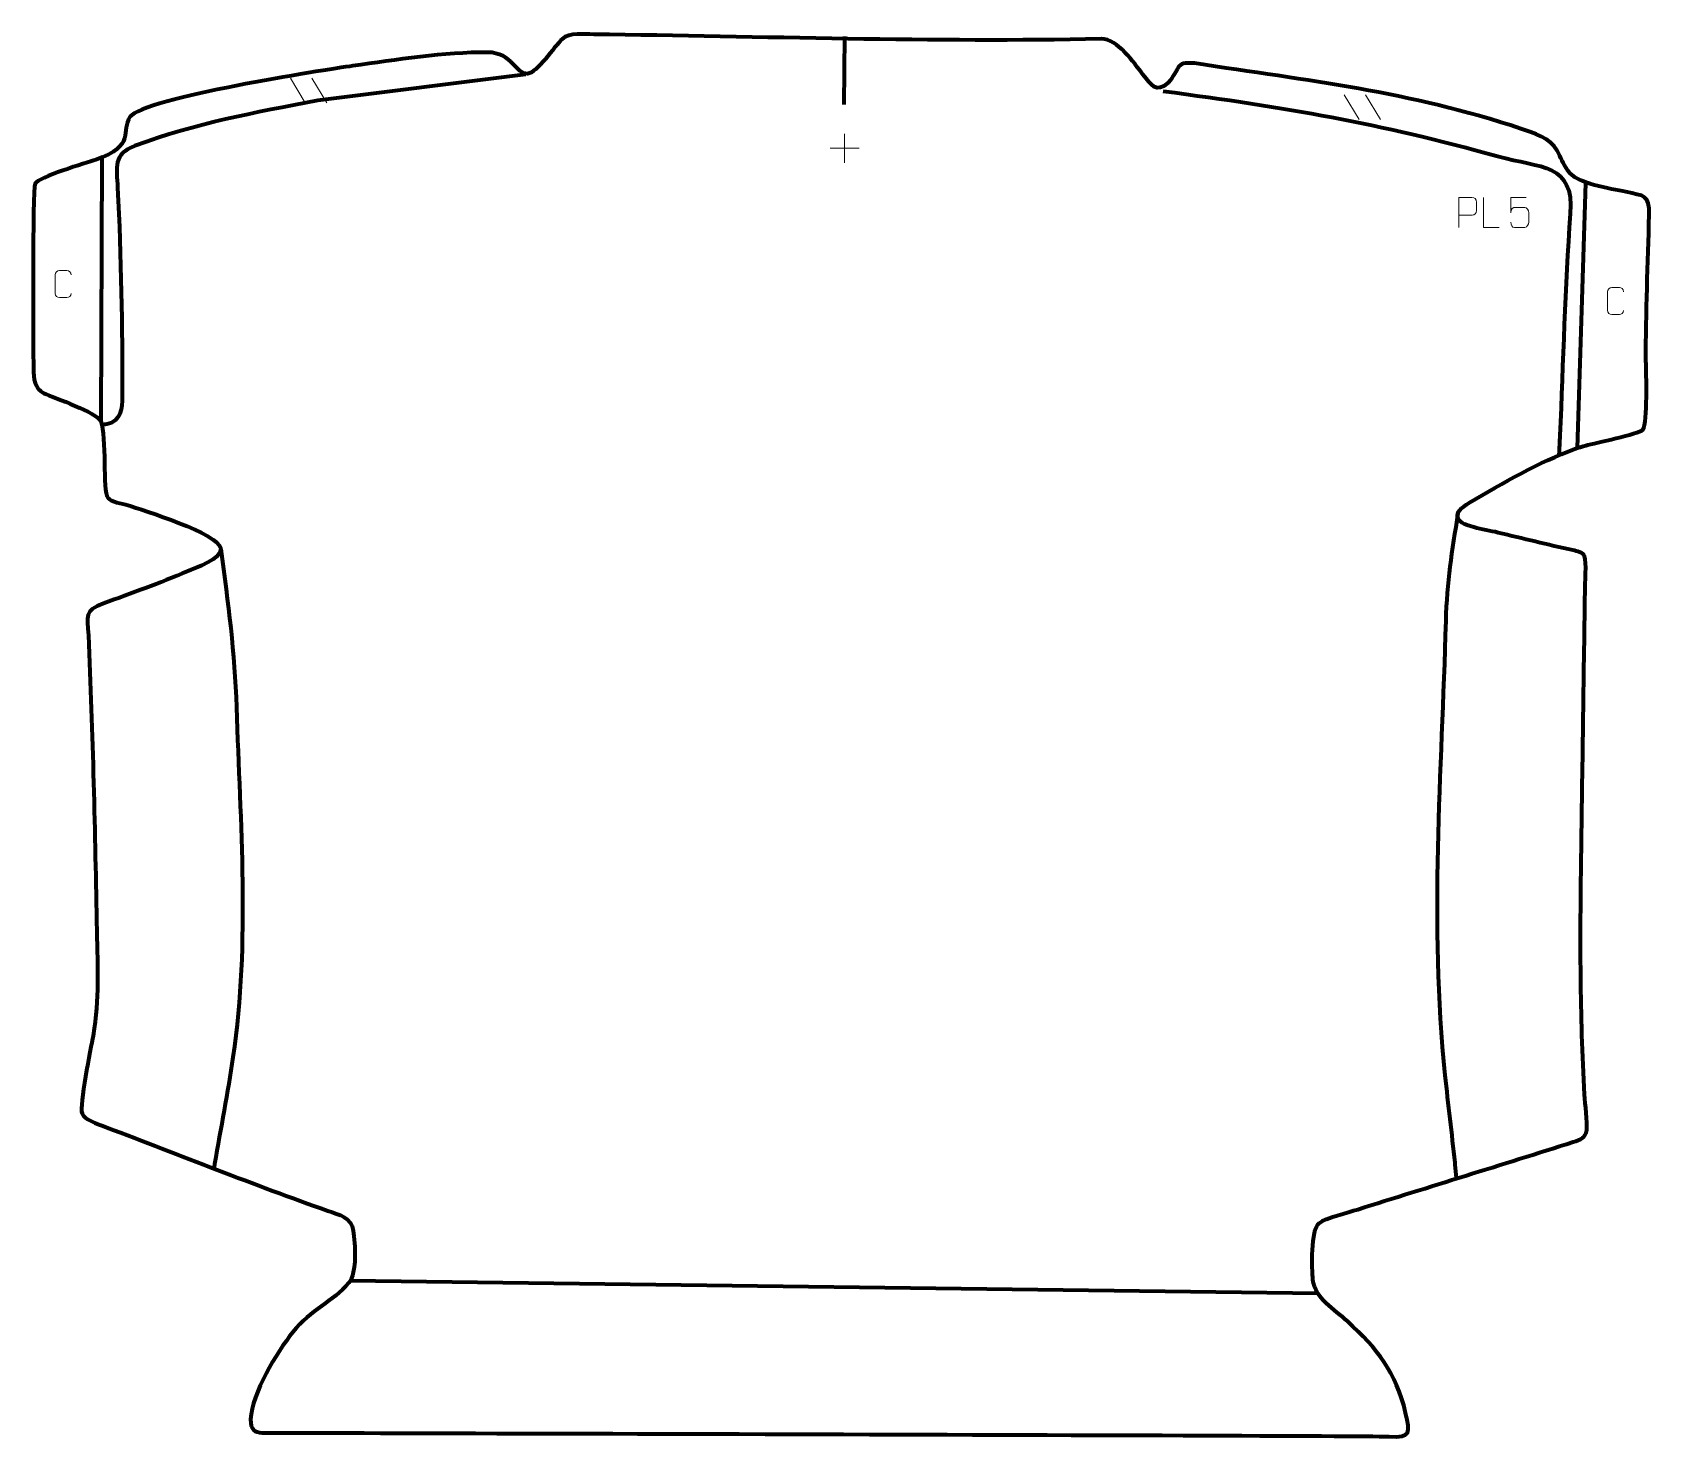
# Model space of a CAD drawing. Header units: millimetres. Extents: x -1767 to -426, y -35 to 1129.
import ezdxf

# ---------------------------------------------------------------- set-up
doc = ezdxf.new("R2010")
doc.units = ezdxf.units.MM
doc.header["$MEASUREMENT"] = 0
doc.layers.add('layer 1', color=7, linetype='Continuous')
doc.layers.add('layer 2', color=7, linetype='Continuous')

msp = doc.modelspace()

# ---------------------------------------------------------------- linework, layer by layer
at = {"layer": 'layer 1', "color": 140, "lineweight": 158}
for points in [[(-1093.7693, 1069.7248), (-1093.7693, 1069.7248), (-1093.2996, 1126.078), (-1093.2996, 1126.078)], [(-1709.4674, 1025.6231), (-1709.4674, 1025.6231), (-1710.3052, 807.3834), (-1710.3052, 807.3834)], [(-479.1978, 1004.3631), (-479.1978, 1004.3631), (-486.0391, 785.1788), (-486.0391, 785.1788)], [(-700.9922, 84.1723), (-700.9922, 84.1723), (-1503.3652, 94.717), (-1503.3652, 94.717)]]:
    msp.add_open_spline(points, degree=3, dxfattribs=at)
for points, knots in [([(-1358.1771, 1094.6423), (-1358.1771, 1094.6423), (-1530.4113, 1072.9898), (-1530.4113, 1072.9898), (-1530.4113, 1072.9898), (-1583.5277, 1062.5848), (-1630.9251, 1054.3663), (-1681.9713, 1035.3453), (-1681.9713, 1035.3453), (-1700.1431, 1028.5739), (-1697.2322, 1017.7776), (-1696.3382, 1000.6658), (-1696.3382, 1000.6658), (-1693.3491, 943.0048), (-1692.5021, 885.3565), (-1692.4073, 827.6277), (-1692.4073, 827.6277), (-1692.3914, 818.0232), (-1694.0017, 806.8807), (-1705.1131, 804.7068), (-1705.1131, 804.7068), (-1706.5886, 804.418), (-1708.0547, 804.2437), (-1709.5459, 804.0688)], [0, 0, 0, 0, 0.142857143, 0.142857143, 0.142857143, 0.142857143, 0.285714286, 0.285714286, 0.285714286, 0.285714286, 0.428571429, 0.428571429, 0.428571429, 0.428571429, 0.571428571, 0.571428571, 0.571428571, 0.571428571, 0.714285714, 0.714285714, 0.714285714, 0.714285714, 1, 1, 1, 1]), ([(-829.2778, 1080.7696), (-726.465, 1067.2706), (-651.5917, 1054.4677), (-552.2362, 1026.8759), (-552.2362, 1026.8759), (-515.657, 1016.7261), (-488.709, 1021.2998), (-491.8142, 979.0326), (-491.8142, 979.0326), (-496.2627, 918.4815), (-497.6383, 856.0808), (-500.4821, 795.2905), (-500.4821, 795.2905), (-500.727, 790.0569), (-500.9718, 784.8231), (-501.2167, 779.5895)], [0, 0, 0, 0, 0.2, 0.2, 0.2, 0.2, 0.4, 0.4, 0.4, 0.4, 0.6, 0.6, 0.6, 0.6, 1, 1, 1, 1]), ([(-584.9252, 731.009), (-590.0899, 699.5316), (-594.1877, 673.7414), (-595.0528, 641.5868), (-595.0528, 641.5868), (-598.4809, 515.4736), (-608.8964, 391.0857), (-595.7503, 265.0082), (-595.7503, 265.0082), (-593.1907, 240.8845), (-590.1639, 216.8158), (-587.6309, 192.6869), (-587.6309, 192.6869), (-587.6309, 192.6869), (-587.4686, 191.1153), (-587.4686, 191.1153), (-587.4686, 191.1153), (-587.0961, 187.4438), (-586.7204, 183.7727), (-586.3423, 180.1019)], [0, 0, 0, 0, 0.166666667, 0.166666667, 0.166666667, 0.166666667, 0.333333333, 0.333333333, 0.333333333, 0.333333333, 0.5, 0.5, 0.5, 0.5, 0.666666667, 0.666666667, 0.666666667, 0.666666667, 1, 1, 1, 1]), ([(-1610.8184, 701.0376), (-1604.7275, 656.2734), (-1599.1993, 615.4728), (-1597.7795, 570.0997), (-1597.7795, 570.0997), (-1594.7572, 473.5229), (-1586.496, 376.0698), (-1600.7054, 279.9863), (-1600.7054, 279.9863), (-1605.0735, 250.4492), (-1610.8306, 221.1154), (-1615.8449, 191.6814), (-1615.8449, 191.6814), (-1615.8449, 191.6814), (-1616.3651, 188.571), (-1616.3651, 188.571)], [0, 0, 0, 0, 0.2, 0.2, 0.2, 0.2, 0.4, 0.4, 0.4, 0.4, 0.6, 0.6, 0.6, 0.6, 1, 1, 1, 1])]:
    msp.add_open_spline(points, degree=3, knots=knots, dxfattribs=at)
at = {"layer": 'layer 2', "color": 242, "lineweight": 158}
msp.add_open_spline([(-1576.5383, -31.272), (-1582.2858, -31.0647), (-1586.4436, -28.6545), (-1586.014, -20.1365), (-1586.014, -20.1365), (-1584.9095, 1.7654), (-1564.531, 34.8949), (-1551.085, 52.0686), (-1551.085, 52.0686), (-1536.068, 71.0762), (-1518.194, 77.0116), (-1504.5398, 93.0007), (-1504.5398, 93.0007), (-1497.6839, 101.3039), (-1499.4531, 125.6318), (-1500.8559, 136.0915), (-1500.8559, 136.0915), (-1502.6768, 147.4516), (-1512.1679, 149.2477), (-1522.0954, 152.7445), (-1522.0954, 152.7445), (-1582.9946, 174.2292), (-1644.5717, 198.764), (-1705.1906, 221.8172), (-1705.1906, 221.8172), (-1714.1603, 225.2283), (-1723.6659, 228.0101), (-1725.8133, 233.2223), (-1725.8133, 233.2223), (-1728.4283, 239.5691), (-1718.4832, 287.4622), (-1716.6359, 297.6999), (-1716.6359, 297.6999), (-1711.39, 330.0245), (-1712.9453, 352.6492), (-1713.6381, 384.7245), (-1713.6381, 384.7245), (-1715.0412, 466.1268), (-1716.8903, 548.4766), (-1720.5719, 629.7821), (-1720.5719, 629.7821), (-1721.3487, 646.2145), (-1724.4016, 649.8567), (-1707.9924, 656.105), (-1707.9924, 656.105), (-1684.6453, 664.5836), (-1661.4119, 672.9046), (-1638.5396, 682.6372), (-1638.5396, 682.6372), (-1631.3904, 685.6794), (-1610.1319, 692.6771), (-1610.8283, 701.7538), (-1610.8283, 701.7538), (-1611.747, 713.7294), (-1675.9097, 733.8703), (-1687.8523, 737.4957), (-1687.8523, 737.4957), (-1692.5306, 738.9158), (-1701.7877, 740.2933), (-1704.4316, 743.7152), (-1704.4316, 743.7152), (-1708.9751, 749.596), (-1705.2411, 793.8145), (-1710.279, 807.1809), (-1710.279, 807.1809), (-1713.4596, 814.5885), (-1748.3623, 826.1134), (-1757.4481, 830.3604), (-1757.4481, 830.3604), (-1765.3875, 834.2364), (-1766.0974, 842.668), (-1766.1322, 850.6983), (-1766.1322, 850.6983), (-1766.2064, 867.8285), (-1767.0046, 998.2986), (-1764.7197, 1004.0948), (-1764.7197, 1004.0948), (-1762.7181, 1009.1725), (-1721.8942, 1021.4521), (-1714.4476, 1023.896), (-1714.4476, 1023.896), (-1680.9714, 1034.9938), (-1693.9712, 1048.331), (-1686.0818, 1059.3656), (-1686.0818, 1059.3656), (-1674.8691, 1075.0487), (-1524.1864, 1098.383), (-1501.3067, 1101.6448), (-1501.3067, 1101.6448), (-1465.8546, 1106.6988), (-1425.1085, 1112.9877), (-1389.5538, 1112.8873), (-1389.5538, 1112.8873), (-1368.7962, 1112.6766), (-1366.0811, 1094.5431), (-1356.3862, 1095.2098), (-1356.3862, 1095.2098), (-1348.6931, 1095.7388), (-1334.2828, 1117.5704), (-1327.7797, 1123.9549), (-1327.7797, 1123.9549), (-1321.5132, 1129.4717), (-1309.5844, 1127.8346), (-1301.4424, 1127.7459), (-1301.4424, 1127.7459), (-1163.0159, 1126.2359), (-1018.5026, 1120.9081), (-880.6825, 1124.0751), (-880.6825, 1124.0751), (-867.1395, 1124.3862), (-853.6207, 1103.8026), (-845.8707, 1094.2279), (-845.8707, 1094.2279), (-839.1493, 1085.9238), (-835.1717, 1078.65), (-825.2397, 1087.6312), (-825.2397, 1087.6312), (-815.416, 1098.5075), (-819.8955, 1105.5182), (-803.4245, 1103.8235), (-803.4245, 1103.8235), (-708.9166, 1089.4431), (-625.5324, 1080.3504), (-532.6879, 1049.6006), (-532.6879, 1049.6006), (-522.3941, 1045.9948), (-508.2055, 1041.7623), (-502.7976, 1031.5732), (-502.7976, 1031.5732), (-499.5022, 1025.3646), (-497.8712, 1021.1645), (-493.808, 1014.8475), (-493.808, 1014.8475), (-486.3904, 1003.659), (-458.4157, 999.9409), (-445.7047, 997.3492), (-445.7047, 997.3492), (-430.5502, 993.774), (-425.9716, 994.9575), (-426.3691, 978.225), (-426.3691, 978.225), (-427.3378, 938.101), (-429.3043, 896.9331), (-429.0142, 856.9041), (-429.0142, 856.9041), (-428.9449, 847.3459), (-427.3402, 805.9667), (-431.4831, 800.3066), (-431.4831, 800.3066), (-435.1892, 796.627), (-471.2321, 788.9518), (-478.9274, 787.0322), (-478.9274, 787.0322), (-482.0308, 786.2087), (-484.9904, 785.366), (-488.0189, 784.2953), (-488.0189, 784.2953), (-517.6188, 773.2163), (-547.9795, 755.8476), (-575.2707, 739.7803), (-575.2707, 739.7803), (-590.367, 730.8925), (-588.204, 723.4707), (-571.6663, 719.2392), (-571.6663, 719.2392), (-565.0587, 717.5485), (-558.2499, 716.3149), (-551.5887, 714.7575), (-551.5887, 714.7575), (-530.9555, 709.8085), (-510.3461, 704.8342), (-489.6476, 700.1588), (-489.6476, 700.1588), (-486.5512, 699.4625), (-481.1197, 698.6032), (-479.8924, 695.2091), (-479.8924, 695.2091), (-478.2243, 690.5959), (-479.4516, 672.0975), (-479.54, 665.9047), (-479.54, 665.9047), (-480.5874, 592.4519), (-481.6484, 518.9993), (-482.703, 445.5466), (-482.703, 445.5466), (-483.6558, 379.1863), (-483.7069, 315.3236), (-479.9404, 248.8712), (-479.9404, 248.8712), (-479.4161, 241.3095), (-477.5327, 226.0556), (-478.1649, 219.3947), (-478.1649, 219.3947), (-478.7068, 213.6868), (-483.4401, 211.6438), (-489.4851, 209.7272), (-489.4851, 209.7272), (-548.8841, 190.8939), (-608.5757, 172.5455), (-668.0451, 153.8117), (-668.0451, 153.8117), (-675.8341, 151.3605), (-694.5525, 146.7647), (-700.0287, 142.5086), (-700.0287, 142.5086), (-707.1345, 136.986), (-705.9721, 104.5613), (-705.1707, 95.4719), (-705.1707, 95.4719), (-703.6716, 80.3404), (-686.9991, 70.4837), (-676.5645, 61.1966), (-676.5645, 61.1966), (-651.4584, 37.8413), (-636.5298, 19.2157), (-628.2826, -14.6867), (-628.2826, -14.6867), (-624.7743, -31.8017), (-623.4868, -35.3426), (-641.9983, -34.4313), (-641.9983, -34.4313), (-660.5098, -33.5201), (-1576.5383, -31.272), (-1576.5383, -31.272)], degree=3, knots=[0, 0, 0, 0, 0.01754386, 0.01754386, 0.01754386, 0.01754386, 0.035087719, 0.035087719, 0.035087719, 0.035087719, 0.052631579, 0.052631579, 0.052631579, 0.052631579, 0.070175439, 0.070175439, 0.070175439, 0.070175439, 0.087719298, 0.087719298, 0.087719298, 0.087719298, 0.105263158, 0.105263158, 0.105263158, 0.105263158, 0.122807018, 0.122807018, 0.122807018, 0.122807018, 0.140350877, 0.140350877, 0.140350877, 0.140350877, 0.157894737, 0.157894737, 0.157894737, 0.157894737, 0.175438596, 0.175438596, 0.175438596, 0.175438596, 0.192982456, 0.192982456, 0.192982456, 0.192982456, 0.210526316, 0.210526316, 0.210526316, 0.210526316, 0.228070175, 0.228070175, 0.228070175, 0.228070175, 0.245614035, 0.245614035, 0.245614035, 0.245614035, 0.263157895, 0.263157895, 0.263157895, 0.263157895, 0.280701754, 0.280701754, 0.280701754, 0.280701754, 0.298245614, 0.298245614, 0.298245614, 0.298245614, 0.315789474, 0.315789474, 0.315789474, 0.315789474, 0.333333333, 0.333333333, 0.333333333, 0.333333333, 0.350877193, 0.350877193, 0.350877193, 0.350877193, 0.368421053, 0.368421053, 0.368421053, 0.368421053, 0.385964912, 0.385964912, 0.385964912, 0.385964912, 0.403508772, 0.403508772, 0.403508772, 0.403508772, 0.421052632, 0.421052632, 0.421052632, 0.421052632, 0.438596491, 0.438596491, 0.438596491, 0.438596491, 0.456140351, 0.456140351, 0.456140351, 0.456140351, 0.473684211, 0.473684211, 0.473684211, 0.473684211, 0.49122807, 0.49122807, 0.49122807, 0.49122807, 0.50877193, 0.50877193, 0.50877193, 0.50877193, 0.526315789, 0.526315789, 0.526315789, 0.526315789, 0.543859649, 0.543859649, 0.543859649, 0.543859649, 0.561403509, 0.561403509, 0.561403509, 0.561403509, 0.578947368, 0.578947368, 0.578947368, 0.578947368, 0.596491228, 0.596491228, 0.596491228, 0.596491228, 0.614035088, 0.614035088, 0.614035088, 0.614035088, 0.631578947, 0.631578947, 0.631578947, 0.631578947, 0.649122807, 0.649122807, 0.649122807, 0.649122807, 0.666666667, 0.666666667, 0.666666667, 0.666666667, 0.684210526, 0.684210526, 0.684210526, 0.684210526, 0.701754386, 0.701754386, 0.701754386, 0.701754386, 0.719298246, 0.719298246, 0.719298246, 0.719298246, 0.736842105, 0.736842105, 0.736842105, 0.736842105, 0.754385965, 0.754385965, 0.754385965, 0.754385965, 0.771929825, 0.771929825, 0.771929825, 0.771929825, 0.789473684, 0.789473684, 0.789473684, 0.789473684, 0.807017544, 0.807017544, 0.807017544, 0.807017544, 0.824561404, 0.824561404, 0.824561404, 0.824561404, 0.842105263, 0.842105263, 0.842105263, 0.842105263, 0.859649123, 0.859649123, 0.859649123, 0.859649123, 0.877192982, 0.877192982, 0.877192982, 0.877192982, 0.894736842, 0.894736842, 0.894736842, 0.894736842, 0.912280702, 0.912280702, 0.912280702, 0.912280702, 0.929824561, 0.929824561, 0.929824561, 0.929824561, 0.947368421, 0.947368421, 0.947368421, 0.947368421, 0.964912281, 0.964912281, 0.964912281, 0.964912281, 1, 1, 1, 1], dxfattribs=at)
at = {"layer": 'layer 2', "color": 250, "lineweight": 9}
for points in [[(-1553.0266, 1091.5364), (-1553.0266, 1091.5364), (-1540.6623, 1070.9921), (-1540.6623, 1070.9921)], [(-1535.2967, 1091.5364), (-1535.2967, 1091.5364), (-1522.9324, 1070.9921), (-1522.9324, 1070.9921)], [(-679.2947, 1077.6795), (-679.2947, 1077.6795), (-666.9304, 1057.1352), (-666.9304, 1057.1352)], [(-661.5648, 1077.6795), (-661.5648, 1077.6795), (-649.2005, 1057.1352), (-649.2005, 1057.1352)], [(-1105.4928, 1033.3635), (-1105.4928, 1033.3635), (-1081.5149, 1033.3635), (-1081.5149, 1033.3635)], [(-1093.5039, 1045.3525), (-1093.5039, 1045.3525), (-1093.5039, 1021.3746), (-1093.5039, 1021.3746)]]:
    msp.add_open_spline(points, degree=3, dxfattribs=at)
for points, knots in [([(-584.1125, 967.7462), (-584.1125, 967.7462), (-584.1125, 992.6998), (-584.1125, 992.6998), (-584.1125, 992.6998), (-580.5175, 992.6998), (-576.9222, 992.6998), (-573.3268, 992.6998), (-573.3268, 992.6998), (-571.0016, 992.6619), (-569.4442, 991.1718), (-569.4484, 988.8057), (-569.4484, 988.8057), (-569.4488, 986.77), (-569.4488, 983.7107), (-569.4484, 981.6747), (-569.4484, 981.6747), (-569.4549, 979.7993), (-571.2671, 977.8574), (-573.2767, 977.8383), (-573.2767, 977.8383), (-573.2767, 977.8383), (-584.1125, 977.8383), (-584.1125, 977.8383)], [0, 0, 0, 0, 0.142857143, 0.142857143, 0.142857143, 0.142857143, 0.285714286, 0.285714286, 0.285714286, 0.285714286, 0.428571429, 0.428571429, 0.428571429, 0.428571429, 0.571428571, 0.571428571, 0.571428571, 0.571428571, 0.714285714, 0.714285714, 0.714285714, 0.714285714, 1, 1, 1, 1]), ([(-550.7722, 967.7463), (-550.7722, 967.7463), (-563.7213, 967.7463), (-563.7213, 967.7463), (-563.7213, 967.7463), (-563.7213, 967.7463), (-563.7213, 992.6999), (-563.7213, 992.6999)], [0, 0, 0, 0, 0.333333333, 0.333333333, 0.333333333, 0.333333333, 1, 1, 1, 1]), ([(-528.3272, 992.6779), (-528.3272, 992.6779), (-541.1789, 992.6779), (-541.1789, 992.6779), (-541.1789, 992.6779), (-541.1786, 988.4473), (-541.1786, 984.2164), (-541.1789, 979.9852), (-541.1789, 979.9852), (-541.1792, 983.2953), (-539.5482, 984.3671), (-536.7362, 984.4276), (-536.7362, 984.4276), (-534.2966, 984.4279), (-531.8571, 984.4279), (-529.4179, 984.4276), (-529.4179, 984.4276), (-527.7681, 984.4344), (-526.2932, 982.0539), (-526.2647, 979.9852), (-526.2647, 979.9852), (-526.265, 977.3979), (-526.265, 974.8103), (-526.2647, 972.2226), (-526.2647, 972.2226), (-526.2185, 970.2632), (-527.7179, 967.8269), (-529.3438, 967.7684), (-529.3438, 967.7684), (-531.3003, 967.7687), (-536.1953, 967.7687), (-538.1523, 967.7684), (-538.1523, 967.7684), (-539.9978, 967.7596), (-541.1049, 969.7244), (-541.1257, 972.2755)], [0, 0, 0, 0, 0.1, 0.1, 0.1, 0.1, 0.2, 0.2, 0.2, 0.2, 0.3, 0.3, 0.3, 0.3, 0.4, 0.4, 0.4, 0.4, 0.5, 0.5, 0.5, 0.5, 0.6, 0.6, 0.6, 0.6, 0.7, 0.7, 0.7, 0.7, 0.8, 0.8, 0.8, 0.8, 1, 1, 1, 1]), ([(-1734.7466, 913.0274), (-1734.8718, 910.9464), (-1736.374, 909.6212), (-1738.2977, 909.6115), (-1738.2977, 909.6115), (-1740.3863, 909.6118), (-1742.4749, 909.6118), (-1744.5632, 909.6115), (-1744.5632, 909.6115), (-1746.2874, 909.5171), (-1748.0538, 911.205), (-1748.0438, 913.0118), (-1748.0438, 913.0118), (-1748.0434, 918.18), (-1748.0434, 923.3477), (-1748.0438, 928.5151), (-1748.0438, 928.5151), (-1748.04, 930.4302), (-1746.4755, 931.9701), (-1744.5476, 931.958), (-1744.5476, 931.958), (-1742.4646, 931.958), (-1740.3811, 931.958), (-1738.2977, 931.958), (-1738.2977, 931.958), (-1736.5542, 931.9898), (-1734.7705, 930.6539), (-1734.7466, 928.4705)], [0, 0, 0, 0, 0.125, 0.125, 0.125, 0.125, 0.25, 0.25, 0.25, 0.25, 0.375, 0.375, 0.375, 0.375, 0.5, 0.5, 0.5, 0.5, 0.625, 0.625, 0.625, 0.625, 0.75, 0.75, 0.75, 0.75, 1, 1, 1, 1]), ([(-447.5474, 899.0044), (-447.6726, 896.9234), (-449.1748, 895.5982), (-451.0985, 895.5885), (-451.0985, 895.5885), (-453.1871, 895.5888), (-455.2757, 895.5888), (-457.364, 895.5885), (-457.364, 895.5885), (-459.0882, 895.4941), (-460.8546, 897.182), (-460.8446, 898.9888), (-460.8446, 898.9888), (-460.8442, 904.157), (-460.8442, 909.3247), (-460.8446, 914.4921), (-460.8446, 914.4921), (-460.8408, 916.4072), (-459.2763, 917.9471), (-457.3484, 917.935), (-457.3484, 917.935), (-455.2654, 917.935), (-453.1819, 917.935), (-451.0985, 917.935), (-451.0985, 917.935), (-449.355, 917.9668), (-447.5713, 916.6309), (-447.5474, 914.4475)], [0, 0, 0, 0, 0.125, 0.125, 0.125, 0.125, 0.25, 0.25, 0.25, 0.25, 0.375, 0.375, 0.375, 0.375, 0.5, 0.5, 0.5, 0.5, 0.625, 0.625, 0.625, 0.625, 0.75, 0.75, 0.75, 0.75, 1, 1, 1, 1])]:
    msp.add_open_spline(points, degree=3, knots=knots, dxfattribs=at)

doc.saveas('drawing.dxf')
